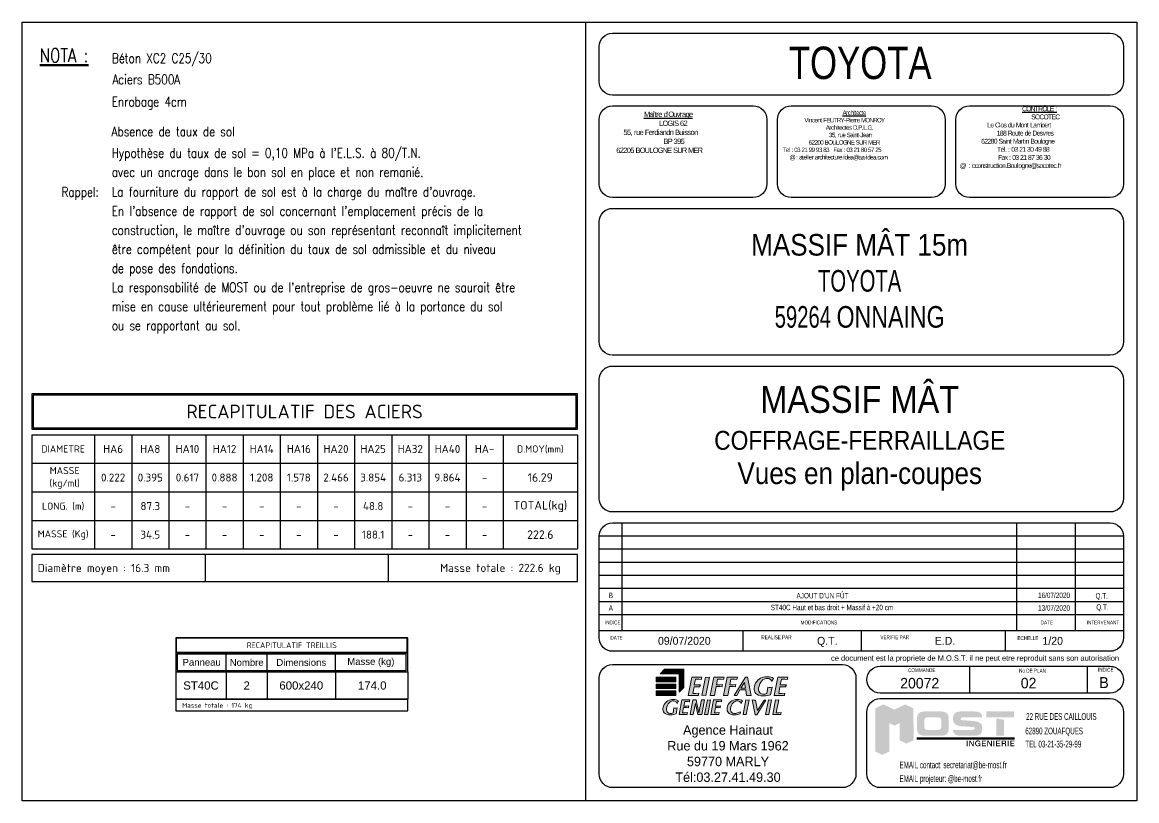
# Model space of a CAD drawing. Header units: millimetres. Extents: x 249 to 3991, y 227 to 1772.
# Drawn here: x 1540 to 2357, y 1201 to 1772 of the extents above; entities that cross this region are included whole.
import ezdxf
from ezdxf.enums import TextEntityAlignment as Align

# ---------------------------------------------------------------- set-up
doc = ezdxf.new("R2010")
doc.units = ezdxf.units.MM
doc.linetypes.add('CONTINU', pattern=[0])
doc.layers.get('Defpoints').update_dxf_attribs({"color": 252})
for name, color, linetype in [('Calque 1', 7, 'Continuous'), ('CARTOUCHE_CADRE_FIN', 1, 'CONTINU'), ('CARTOUCHE_CADRE_NORMAL', 7, 'CONTINU'), ('CARTOUCHE_TEXTE_FIN', 1, 'CONTINU'), ('CARTOUCHE_TEXTE_FORT', 3, 'CONTINU'), ('CARTOUCHE_TEXTE_NORMAL', 7, 'CONTINU'), ('PROG-ADFER-NOMENC', 1, 'Continuous')]:
    doc.layers.add(name, color=color, linetype=linetype)
for name, color, linetype, lineweight in [('Cotation', 4, 'Continuous', 20), ('Texte_normal', 7, 'Continuous', 50), ('Texte_titre', 3, 'Continuous', 70), ('Trait_normal', 7, 'Continuous', 50)]:
    doc.layers.add(name, color=color, linetype=linetype, lineweight=lineweight)
doc.styles.add('$$$FER-NOM$$$', font='isocpeur.ttf')
doc.styles.add('$$$FER-TIT$$$', font='isocpeur.ttf')
doc.styles.add('COMPLEX', font='complex')
doc.styles.add('RECAP2', font='isocpeur.ttf')
doc.styles.add('ROMANS', font='romans.shx', dxfattribs={"width": 0.8})
doc.styles.add('Romansred', font='Romans.shx', dxfattribs={"width": 0.85})
doc.styles.add('SIMPLEX', font='simplex.shx', dxfattribs={"oblique": 20})
doc.styles.get("Standard").update_dxf_attribs({"font": 'arial.ttf'})
doc.styles.add('TEXTE', font='bgothl.ttf')

# ---------------------------------------------------------------- blocks, each defined once
blk = doc.blocks.new('A$C50473DD2')
at = {"layer": 'Calque 1', "true_color": 0x878786}
h = blk.add_hatch(color=252, dxfattribs=at)
h.dxf.hatch_style = 2
h.paths.add_polyline_path([(4.87, -0.95), (4.39, -0.72), (3.04, -1.35), (1.71, -0.72), (1.22, -0.95), (0.69, -1.2), (3.05, -2.31), (5.4, -1.2)])
at = {"layer": 'Calque 1', "true_color": 0x5a5c5e}
h = blk.add_hatch(color=251, dxfattribs=at)
h.dxf.hatch_style = 2
h.paths.add_polyline_path([(1.55, -2.62), (3.05, -3.32), (3.05, -2.31), (0.69, -1.2), (0.69, -6.53), (1.55, -6.94)])
h = blk.add_hatch(color=251, dxfattribs=at)
h.dxf.hatch_style = 2
h.paths.add_polyline_path([(4.54, -2.62), (3.05, -3.32), (3.05, -2.31), (5.4, -1.2), (5.41, -5.14), (4.54, -5.54)])
at = {"layer": 'Calque 1', "true_color": 0xc6c6c5}
h = blk.add_hatch(color=9, dxfattribs=at)
h.dxf.hatch_style = 2
h.paths.add_polyline_path([(2.42, -3.02), (1.55, -2.62), (1.55, -6.94), (2.42, -6.54)])
h = blk.add_hatch(color=9, dxfattribs=at)
h.dxf.hatch_style = 2
h.paths.add_polyline_path([(4.54, -2.62), (3.68, -3.02), (3.68, -5.13), (4.54, -5.54), (4.54, -3.63)])
at = {"layer": 'Calque 1', "true_color": 0x878786}
h = blk.add_hatch(color=252, dxfattribs=at)
h.dxf.hatch_style = 2
edge = h.paths.add_edge_path()
edge.add_spline(control_points=[(6.76, -1.59), (6.76, -1.59), (8.82, -1.59), (8.82, -1.59), (9.44, -1.59), (9.75, -1.87), (9.75, -2.42), (9.75, -2.42), (9.75, -3.76), (9.75, -3.76), (9.75, -4.31), (9.44, -4.58), (8.82, -4.58), (8.82, -4.58), (6.76, -4.58), (6.76, -4.58), (6.14, -4.58), (5.83, -4.31), (5.83, -3.76), (5.83, -3.76), (5.83, -2.42), (5.83, -2.42), (5.83, -1.87), (6.14, -1.59), (6.76, -1.59)], knot_values=[0, 0, 0, 0, 1, 1, 1, 2, 2, 2, 3, 3, 3, 4, 4, 4, 5, 5, 5, 6, 6, 6, 7, 7, 7, 8, 8, 8, 8], degree=3, periodic=0)
edge = h.paths.add_edge_path()
edge.add_spline(control_points=[(6.76, -2.62), (6.76, -2.62), (6.76, -3.55), (6.76, -3.55), (6.76, -3.76), (6.9, -3.86), (7.17, -3.86), (7.17, -3.86), (8.41, -3.86), (8.41, -3.86), (8.69, -3.86), (8.82, -3.76), (8.82, -3.55), (8.82, -3.55), (8.82, -2.62), (8.82, -2.62), (8.82, -2.42), (8.69, -2.31), (8.41, -2.31), (8.41, -2.31), (7.17, -2.31), (7.17, -2.31), (6.9, -2.31), (6.76, -2.42), (6.76, -2.62)], knot_values=[0, 0, 0, 0, 1, 1, 1, 2, 2, 2, 3, 3, 3, 4, 4, 4, 5, 5, 5, 6, 6, 6, 7, 7, 7, 8, 8, 8, 8], degree=3, periodic=0)
at = {"layer": 'Calque 1', "true_color": 0x5a5c5e}
h = blk.add_hatch(color=251, dxfattribs=at)
h.dxf.hatch_style = 2
edge = h.paths.add_edge_path()
edge.add_spline(control_points=[(11.19, -1.59), (11.19, -1.59), (12.95, -1.59), (12.95, -1.59), (13.57, -1.59), (13.88, -1.83), (13.88, -2.31), (13.88, -2.31), (11.61, -2.31), (11.61, -2.31), (11.33, -2.31), (11.2, -2.38), (11.2, -2.52), (11.2, -2.52), (11.2, -2.52), (11.2, -2.52), (11.2, -2.62), (11.33, -2.67), (11.61, -2.67), (11.61, -2.67), (12.95, -2.78), (12.95, -2.78), (13.57, -2.85), (13.88, -3.12), (13.88, -3.6), (13.88, -3.6), (13.88, -3.76), (13.88, -3.76), (13.88, -4.31), (13.57, -4.58), (12.95, -4.58), (12.95, -4.58), (11.19, -4.58), (11.19, -4.58), (10.58, -4.58), (10.27, -4.34), (10.27, -3.86), (10.27, -3.86), (12.64, -3.86), (12.64, -3.86), (12.84, -3.86), (12.95, -3.79), (12.95, -3.65), (12.95, -3.55), (12.85, -3.5), (12.64, -3.5), (12.64, -3.5), (11.19, -3.4), (11.19, -3.4), (10.58, -3.33), (10.27, -3.05), (10.27, -2.57), (10.27, -2.57), (10.27, -2.42), (10.27, -2.42), (10.27, -1.87), (10.58, -1.59), (11.19, -1.59)], knot_values=[0, 0, 0, 0, 1, 1, 1, 2, 2, 2, 3, 3, 3, 4, 4, 4, 5, 5, 5, 6, 6, 6, 7, 7, 7, 8, 8, 8, 9, 9, 9, 10, 10, 10, 11, 11, 11, 12, 12, 12, 13, 13, 13, 14, 14, 14, 15, 15, 15, 16, 16, 16, 17, 17, 17, 18, 18, 18, 19, 19, 19, 19], degree=3, periodic=0)
at = {"layer": 'Calque 1', "true_color": 0x878786}
h = blk.add_hatch(color=252, dxfattribs=at)
h.dxf.hatch_style = 2
h.paths.add_polyline_path([(14.39, -1.59), (17.79, -1.59), (17.79, -2.31), (14.39, -2.31)])
h.paths.add_polyline_path([(15.63, -2.42), (16.56, -2.62), (16.56, -4.58), (15.63, -4.58)])
at = {"layer": 'Calque 1', "true_color": 0x5a5c5e}
h = blk.add_hatch(color=251, dxfattribs=at)
h.dxf.hatch_style = 2
h.paths.add_polyline_path([(11.95, -5.17), (12.07, -5.17), (12.07, -5.87), (11.95, -5.87)])
at = {"layer": 'Calque 1', "true_color": 0x878786}
h = blk.add_hatch(color=252, dxfattribs=at)
h.dxf.hatch_style = 2
h.paths.add_polyline_path([(12.27, -5.17), (12.4, -5.17), (12.72, -5.69), (12.72, -5.69), (12.72, -5.17), (12.84, -5.17), (12.84, -5.87), (12.71, -5.87), (12.39, -5.36), (12.38, -5.36), (12.38, -5.87), (12.27, -5.87)])
h = blk.add_hatch(color=252, dxfattribs=at)
h.dxf.hatch_style = 2
edge = h.paths.add_edge_path()
edge.add_spline(control_points=[(13.65, -5.87), (13.65, -5.87), (13.57, -5.87), (13.57, -5.87), (13.57, -5.87), (13.55, -5.79), (13.55, -5.79), (13.52, -5.83), (13.48, -5.85), (13.45, -5.87), (13.42, -5.88), (13.38, -5.89), (13.34, -5.89), (13.28, -5.89), (13.24, -5.88), (13.2, -5.86), (13.15, -5.84), (13.12, -5.82), (13.09, -5.78), (13.06, -5.75), (13.04, -5.71), (13.02, -5.66), (13.01, -5.62), (13, -5.57), (13, -5.52), (13, -5.47), (13.01, -5.42), (13.02, -5.38), (13.04, -5.33), (13.06, -5.3), (13.09, -5.26), (13.12, -5.23), (13.15, -5.2), (13.2, -5.18), (13.24, -5.16), (13.28, -5.15), (13.34, -5.15), (13.38, -5.15), (13.41, -5.16), (13.45, -5.17), (13.48, -5.18), (13.51, -5.19), (13.54, -5.21), (13.57, -5.23), (13.59, -5.26), (13.61, -5.29), (13.62, -5.32), (13.63, -5.35), (13.64, -5.39), (13.64, -5.39), (13.52, -5.39), (13.52, -5.39), (13.52, -5.37), (13.51, -5.35), (13.5, -5.33), (13.49, -5.31), (13.47, -5.3), (13.46, -5.29), (13.44, -5.28), (13.42, -5.27), (13.4, -5.26), (13.38, -5.26), (13.36, -5.25), (13.34, -5.25), (13.3, -5.25), (13.27, -5.26), (13.24, -5.28), (13.21, -5.29), (13.19, -5.31), (13.17, -5.34), (13.16, -5.36), (13.14, -5.39), (13.14, -5.42), (13.13, -5.45), (13.12, -5.49), (13.12, -5.52), (13.12, -5.55), (13.13, -5.59), (13.14, -5.62), (13.14, -5.65), (13.16, -5.68), (13.17, -5.71), (13.19, -5.73), (13.21, -5.75), (13.24, -5.77), (13.27, -5.78), (13.3, -5.79), (13.34, -5.79), (13.37, -5.79), (13.4, -5.79), (13.42, -5.78), (13.45, -5.77), (13.47, -5.76), (13.48, -5.74), (13.5, -5.72), (13.51, -5.7), (13.52, -5.68), (13.53, -5.65), (13.53, -5.63), (13.53, -5.6), (13.53, -5.6), (13.35, -5.6), (13.35, -5.6), (13.35, -5.6), (13.35, -5.5), (13.35, -5.5), (13.35, -5.5), (13.65, -5.5), (13.65, -5.5), (13.65, -5.5), (13.65, -5.87), (13.65, -5.87)], knot_values=[0, 0, 0, 0, 1, 1, 1, 2, 2, 2, 3, 3, 3, 4, 4, 4, 5, 5, 5, 6, 6, 6, 7, 7, 7, 8, 8, 8, 9, 9, 9, 10, 10, 10, 11, 11, 11, 12, 12, 12, 13, 13, 13, 14, 14, 14, 15, 15, 15, 16, 16, 16, 17, 17, 17, 18, 18, 18, 19, 19, 19, 20, 20, 20, 21, 21, 21, 22, 22, 22, 23, 23, 23, 24, 24, 24, 25, 25, 25, 26, 26, 26, 27, 27, 27, 28, 28, 28, 29, 29, 29, 30, 30, 30, 31, 31, 31, 32, 32, 32, 33, 33, 33, 34, 34, 34, 35, 35, 35, 36, 36, 36, 37, 37, 37, 37], degree=3, periodic=0)
h = blk.add_hatch(color=252, dxfattribs=at)
h.dxf.hatch_style = 2
h.paths.add_polyline_path([(13.83, -5.17), (14.34, -5.17), (14.34, -5.28), (13.95, -5.28), (13.95, -5.46), (14.31, -5.46), (14.31, -5.56), (13.95, -5.56), (13.95, -5.77), (14.34, -5.77), (14.34, -5.87), (13.83, -5.87)])
h = blk.add_hatch(color=252, dxfattribs=at)
h.dxf.hatch_style = 2
h.paths.add_polyline_path([(14.5, -5.17), (14.63, -5.17), (14.95, -5.69), (14.95, -5.69), (14.95, -5.17), (15.07, -5.17), (15.07, -5.87), (14.94, -5.87), (14.62, -5.36), (14.61, -5.36), (14.61, -5.87), (14.5, -5.87)])
at = {"layer": 'Calque 1', "true_color": 0x5a5c5e}
h = blk.add_hatch(color=251, dxfattribs=at)
h.dxf.hatch_style = 2
h.paths.add_polyline_path([(15.26, -5.17), (15.39, -5.17), (15.39, -5.87), (15.26, -5.87)])
at = {"layer": 'Calque 1', "true_color": 0x878786}
h = blk.add_hatch(color=252, dxfattribs=at)
h.dxf.hatch_style = 2
h.paths.add_polyline_path([(15.59, -5.17), (16.09, -5.17), (16.09, -5.28), (15.71, -5.28), (15.71, -5.46), (16.07, -5.46), (16.07, -5.56), (15.71, -5.56), (15.71, -5.77), (16.1, -5.77), (16.1, -5.87), (15.59, -5.87)])
h = blk.add_hatch(color=252, dxfattribs=at)
h.dxf.hatch_style = 2
edge = h.paths.add_edge_path()
edge.add_spline(control_points=[(16.26, -5.17), (16.26, -5.17), (16.59, -5.17), (16.59, -5.17), (16.67, -5.17), (16.73, -5.19), (16.77, -5.22), (16.81, -5.25), (16.83, -5.3), (16.83, -5.36), (16.83, -5.39), (16.82, -5.42), (16.81, -5.44), (16.8, -5.46), (16.79, -5.48), (16.78, -5.5), (16.77, -5.51), (16.75, -5.52), (16.74, -5.53), (16.73, -5.53), (16.72, -5.54), (16.71, -5.54), (16.71, -5.54), (16.71, -5.54), (16.71, -5.54), (16.72, -5.54), (16.73, -5.54), (16.75, -5.55), (16.76, -5.55), (16.77, -5.56), (16.78, -5.57), (16.79, -5.59), (16.8, -5.6), (16.81, -5.62), (16.81, -5.64), (16.82, -5.66), (16.82, -5.69), (16.82, -5.73), (16.82, -5.77), (16.83, -5.8), (16.83, -5.83), (16.84, -5.86), (16.85, -5.87), (16.85, -5.87), (16.72, -5.87), (16.72, -5.87), (16.71, -5.86), (16.71, -5.84), (16.71, -5.82), (16.7, -5.8), (16.7, -5.79), (16.7, -5.77), (16.7, -5.74), (16.7, -5.71), (16.7, -5.69), (16.69, -5.66), (16.69, -5.64), (16.68, -5.63), (16.67, -5.61), (16.65, -5.6), (16.63, -5.59), (16.61, -5.59), (16.59, -5.58), (16.56, -5.58), (16.56, -5.58), (16.38, -5.58), (16.38, -5.58), (16.38, -5.58), (16.38, -5.87), (16.38, -5.87), (16.38, -5.87), (16.26, -5.87), (16.26, -5.87), (16.26, -5.87), (16.26, -5.17), (16.26, -5.17)], knot_values=[0, 0, 0, 0, 1, 1, 1, 2, 2, 2, 3, 3, 3, 4, 4, 4, 5, 5, 5, 6, 6, 6, 7, 7, 7, 8, 8, 8, 9, 9, 9, 10, 10, 10, 11, 11, 11, 12, 12, 12, 13, 13, 13, 14, 14, 14, 15, 15, 15, 16, 16, 16, 17, 17, 17, 18, 18, 18, 19, 19, 19, 20, 20, 20, 21, 21, 21, 22, 22, 22, 23, 23, 23, 24, 24, 24, 25, 25, 25, 25], degree=3, periodic=0)
edge = h.paths.add_edge_path()
edge.add_spline(control_points=[(16.38, -5.49), (16.38, -5.49), (16.58, -5.49), (16.58, -5.49), (16.62, -5.49), (16.65, -5.48), (16.67, -5.46), (16.69, -5.44), (16.7, -5.41), (16.7, -5.38), (16.7, -5.35), (16.7, -5.34), (16.69, -5.32), (16.69, -5.31), (16.68, -5.3), (16.67, -5.29), (16.66, -5.28), (16.64, -5.28), (16.63, -5.27), (16.61, -5.27), (16.6, -5.27), (16.58, -5.27), (16.58, -5.27), (16.38, -5.27), (16.38, -5.27), (16.38, -5.27), (16.38, -5.49), (16.38, -5.49)], knot_values=[0, 0, 0, 0, 1, 1, 1, 2, 2, 2, 3, 3, 3, 4, 4, 4, 5, 5, 5, 6, 6, 6, 7, 7, 7, 8, 8, 8, 9, 9, 9, 9], degree=3, periodic=0)
at = {"layer": 'Calque 1', "true_color": 0x5a5c5e}
h = blk.add_hatch(color=251, dxfattribs=at)
h.dxf.hatch_style = 2
h.paths.add_polyline_path([(17, -5.17), (17.13, -5.17), (17.13, -5.87), (17, -5.87)])
at = {"layer": 'Calque 1', "true_color": 0x878786}
h = blk.add_hatch(color=252, dxfattribs=at)
h.dxf.hatch_style = 2
h.paths.add_polyline_path([(17.33, -5.17), (17.83, -5.17), (17.83, -5.28), (17.45, -5.28), (17.45, -5.46), (17.8, -5.46), (17.8, -5.56), (17.45, -5.56), (17.45, -5.77), (17.84, -5.77), (17.84, -5.87), (17.33, -5.87)])
at = {"layer": 'Calque 1', "color": 252, "lineweight": 70, "true_color": 0x878786}
blk.add_lwpolyline([(5.83, -4.94), (17.85, -4.94)], dxfattribs=at)
blk = doc.blocks.new('CARTOUCHE EIFFAGE GC MARLY')
at = {"layer": 'Cotation'}
h = blk.add_hatch(dxfattribs=at)
h.set_pattern_fill('ANSI31', color=10, scale=0.04992, style=0)
h.set_pattern_definition([(45, (-202.29392, 34.02975), (-0.1120736, 0.1120736), [])])
h.paths.add_polyline_path([(-176.31, 46.93), (-174.61, 48.63), (-167.54, 48.63), (-167.54, 41.88), (-169.2, 40.22), (-169.2, 46.93)])
h.paths.add_polyline_path([(-177.73, 44.01), (-177.73, 45.69), (-170.46, 45.69), (-170.46, 44.01)])
h.paths.add_polyline_path([(-177.73, 41.49), (-177.73, 43.17), (-170.46, 43.17), (-170.46, 41.49)])
h.paths.add_polyline_path([(-177.73, 38.97), (-177.73, 40.65), (-170.46, 40.65), (-170.46, 38.97)])
at = {"layer": 'Texte_normal'}
for points in [[(-163.74, 42.19), (-162.38, 42.19), (-161.53, 42.1), (-161.53, 42.53), (-161.37, 42.94), (-162.35, 42.86), (-163.63, 42.86), (-163.19, 44.98), (-161.98, 44.98), (-160.95, 44.83), (-160.95, 45.27), (-160.8, 45.7), (-164.54, 45.7), (-165.85, 38.96), (-162.09, 38.96), (-162.09, 39.33), (-161.93, 39.85), (-163.03, 39.73), (-164.22, 39.69)], [(-158.01, 45.69), (-158.77, 45.62), (-159.5, 45.7), (-160.81, 38.93), (-160.09, 39.01), (-159.34, 38.94)], [(-155.56, 42.21), (-154.15, 42.21), (-153.34, 42.12), (-153.34, 42.54), (-153.2, 42.95), (-154.16, 42.85), (-155.45, 42.85), (-155.03, 44.98), (-154.34, 44.98), (-153.71, 44.95), (-152.8, 44.84), (-152.75, 45.29), (-152.61, 45.71), (-156.35, 45.71), (-157.71, 38.92), (-157.26, 38.99), (-156.9, 38.99), (-156.61, 38.96), (-156.19, 38.92)], [(-152.78, 38.92), (-152.32, 38.99), (-151.97, 38.99), (-151.68, 38.96), (-151.26, 38.92), (-150.63, 42.21), (-149.22, 42.21), (-148.4, 42.12), (-148.4, 42.54), (-148.27, 42.95), (-149.23, 42.85), (-150.51, 42.85), (-150.1, 44.98), (-149.4, 44.98), (-148.78, 44.95), (-147.86, 44.84), (-147.82, 45.29), (-147.68, 45.71), (-151.42, 45.71)], [(-135.49, 44.88), (-135.2, 44.6), (-134.99, 44.28), (-134.87, 44.24), (-134.8, 44.27), (-134.56, 44.83), (-134.34, 45.24), (-134.85, 45.57), (-135.31, 45.75), (-136, 45.86), (-136.67, 45.89), (-137.58, 45.82), (-138.49, 45.61), (-139.2, 45.31), (-139.67, 45.02), (-140.17, 44.59), (-140.54, 44.16), (-140.95, 43.54), (-141.24, 42.88), (-141.41, 42.28), (-141.47, 41.77), (-141.47, 41.1), (-141.38, 40.64), (-141.19, 40.13), (-140.87, 39.71), (-140.47, 39.38), (-139.84, 39.06), (-138.98, 38.86), (-138.2, 38.81), (-137.24, 38.84), (-136.47, 38.96), (-135.4, 39.23), (-134.86, 42.01), (-135.39, 41.96), (-135.92, 41.96), (-136.4, 42.02), (-136.82, 39.69), (-137.55, 39.45), (-137.91, 39.41), (-138.32, 39.41), (-138.76, 39.54), (-139.23, 39.81), (-139.57, 40.21), (-139.73, 40.57), (-139.83, 41.1), (-139.83, 41.75), (-139.68, 42.45), (-139.39, 43.22), (-139.07, 43.85), (-138.68, 44.37), (-138.37, 44.68), (-137.77, 45.03), (-137.19, 45.21), (-136.63, 45.26), (-136.09, 45.17)], [(-131.39, 44.98), (-130.18, 44.98), (-129.15, 44.83), (-129.15, 45.27), (-129, 45.7), (-132.74, 45.7), (-134.05, 38.96), (-130.29, 38.96), (-130.29, 39.33), (-130.13, 39.85), (-131.23, 39.73), (-132.41, 39.69), (-131.94, 42.19), (-130.58, 42.19), (-129.73, 42.1), (-129.73, 42.53), (-129.57, 42.94), (-130.55, 42.86), (-131.83, 42.86)], [(-170.42, 36.65), (-170.2, 36.42), (-170.03, 36.16), (-169.93, 36.14), (-169.88, 36.16), (-169.68, 36.61), (-169.51, 36.94), (-169.91, 37.2), (-170.28, 37.35), (-170.84, 37.43), (-171.37, 37.46), (-172.1, 37.4), (-172.83, 37.23), (-173.39, 36.99), (-173.77, 36.76), (-174.17, 36.41), (-174.46, 36.07), (-174.79, 35.57), (-175.03, 35.05), (-175.16, 34.56), (-175.21, 34.16), (-175.21, 33.63), (-175.14, 33.26), (-174.98, 32.85), (-174.73, 32.51), (-174.41, 32.25), (-173.91, 32), (-173.22, 31.83), (-172.6, 31.79), (-171.83, 31.82), (-171.21, 31.91), (-170.35, 32.13), (-169.92, 34.35), (-170.35, 34.31), (-170.77, 34.31), (-171.15, 34.36), (-171.49, 32.5), (-172.07, 32.3), (-172.36, 32.27), (-172.69, 32.27), (-173.05, 32.38), (-173.42, 32.59), (-173.69, 32.91), (-173.82, 33.2), (-173.9, 33.63), (-173.9, 34.15), (-173.78, 34.7), (-173.55, 35.32), (-173.29, 35.82), (-172.98, 36.24), (-172.73, 36.49), (-172.25, 36.77), (-171.79, 36.91), (-171.34, 36.96), (-170.91, 36.88)], [(-167.15, 36.73), (-166.18, 36.73), (-165.36, 36.61), (-165.36, 36.96), (-165.23, 37.3), (-168.23, 37.3), (-169.27, 31.91), (-166.26, 31.91), (-166.26, 32.21), (-166.13, 32.62), (-167.02, 32.52), (-167.97, 32.5), (-167.59, 34.49), (-166.5, 34.49), (-165.81, 34.42), (-165.81, 34.77), (-165.69, 35.09), (-166.48, 35.03), (-167.49, 35.03)], [(-163.22, 35.96), (-162.35, 31.91), (-160.85, 31.91), (-159.81, 37.3), (-160.99, 37.3), (-161.92, 32.5), (-162.94, 37.3), (-164.14, 37.3), (-165.18, 31.91), (-164, 31.91)], [(-157.59, 37.3), (-158.19, 37.24), (-158.77, 37.31), (-159.83, 31.89), (-159.25, 31.95), (-158.65, 31.9)], [(-155.4, 36.71), (-154.43, 36.71), (-153.61, 36.59), (-153.61, 36.95), (-153.48, 37.29), (-156.48, 37.29), (-157.52, 31.9), (-154.52, 31.9), (-154.52, 32.19), (-154.38, 32.61), (-155.27, 32.51), (-156.22, 32.48), (-155.84, 34.48), (-154.75, 34.48), (-154.06, 34.41), (-154.06, 34.75), (-153.94, 35.08), (-154.73, 35.02), (-155.74, 35.02)], [(-148.56, 36.77), (-148.1, 36.91), (-147.65, 36.96), (-147.21, 36.88), (-146.73, 36.65), (-146.51, 36.42), (-146.34, 36.16), (-146.24, 36.14), (-146.18, 36.16), (-145.99, 36.61), (-145.81, 36.94), (-146.22, 37.2), (-146.59, 37.35), (-147.15, 37.43), (-147.68, 37.46), (-148.41, 37.4), (-149.14, 37.23), (-149.7, 36.99), (-150.08, 36.76), (-150.48, 36.41), (-150.77, 36.07), (-151.1, 35.57), (-151.34, 35.05), (-151.47, 34.56), (-151.52, 34.16), (-151.52, 33.63), (-151.45, 33.26), (-151.29, 32.85), (-151.04, 32.51), (-150.72, 32.25), (-150.22, 32), (-149.53, 31.83), (-148.91, 31.79), (-148.13, 31.82), (-147.52, 31.91), (-146.66, 32.13), (-146.51, 32.93), (-148.38, 32.3), (-148.67, 32.27), (-149, 32.27), (-149.36, 32.38), (-149.73, 32.59), (-150, 32.91), (-150.13, 33.2), (-150.21, 33.63), (-150.21, 34.15), (-150.09, 34.7), (-149.86, 35.32), (-149.6, 35.82), (-149.29, 36.24), (-149.04, 36.49)], [(-143.35, 37.3), (-143.95, 37.24), (-144.53, 37.31), (-145.59, 31.89), (-145, 31.95), (-144.4, 31.9)], [(-140.94, 37.26), (-141.59, 37.22), (-142.23, 37.29), (-141.12, 31.79), (-140.81, 31.84), (-140.48, 31.79), (-137.16, 37.26), (-137.58, 37.22), (-137.84, 37.24), (-140.2, 33.37)], [(-135.04, 37.3), (-135.64, 37.24), (-136.22, 37.31), (-137.28, 31.89), (-136.69, 31.95), (-136.09, 31.9)], [(-132.4, 37.3), (-133.01, 37.24), (-133.58, 37.31), (-134.64, 31.89), (-131.63, 31.89), (-131.63, 32.19), (-131.5, 32.6), (-132.39, 32.5), (-133.34, 32.48)]]:
    blk.add_hatch(color=256, dxfattribs=at).paths.add_polyline_path(points)
h = blk.add_hatch(color=256, dxfattribs=at)
h.paths.add_polyline_path([(-143.93, 45.78), (-144.33, 45.73), (-144.73, 45.78), (-148.89, 38.95), (-148.36, 39), (-147.91, 38.96), (-146.82, 40.99), (-144.54, 40.99), (-144.28, 38.94), (-143.35, 39), (-142.54, 38.92)])
h.paths.add_polyline_path([(-144.67, 41.62), (-146.42, 41.63), (-145.09, 43.81)], flags=16)
at = {"layer": 'CARTOUCHE_CADRE_FIN'}
for p, q in [((-190.29, 63.05), (-190.29, 102.86)), ((-44.34, 63.05), (-44.34, 102.86)), ((-22.66, 63.05), (-22.66, 102.86)), ((-198.85, 63.05), (-4.85, 63.05)), ((-145.5, 55.29), (-145.5, 63.05)), ((-101.85, 55.29), (-101.85, 63.05)), ((-48.5, 55.29), (-48.5, 63.05)), ((-61.75, 39.79), (-61.75, 49.79)), ((-18.2, 39.79), (-18.2, 49.79))]:
    blk.add_line(p, q, dxfattribs=at)
at = {"layer": 'CARTOUCHE_CADRE_FIN', "color": 6}
for p, q in [((-198.85, 98.01), (-4.85, 98.01)), ((-198.85, 93.16), (-4.85, 93.16)), ((-198.85, 88.31), (-4.85, 88.31)), ((-198.85, 83.46), (-4.85, 83.46)), ((-198.85, 78.61), (-4.85, 78.61)), ((-198.85, 73.76), (-4.85, 73.76)), ((-198.85, 68.91), (-4.85, 68.91))]:
    blk.add_line(p, q, dxfattribs=at)
at = {"layer": 'CARTOUCHE_CADRE_NORMAL'}
for p, q in [((-203.7, 288.09), (0, 288.09)), ((-203.7, 0), (-203.7, 288.09)), ((0, 288.09), (0, 0)), ((0, 0), (-203.7, 0))]:
    blk.add_line(p, q, dxfattribs=at)
at = {"layer": 'CARTOUCHE_TEXTE_FIN'}
for points in [[(-193.85, 284.09), (-9.85, 284.09, -0.414214), (-4.85, 279.09), (-4.85, 266.14, -0.414214), (-9.85, 261.14), (-193.85, 261.14, -0.414214), (-198.85, 266.14), (-198.85, 279.09, -0.414214)], [(-193.85, 257.14), (-141.85, 257.14, -0.414214), (-136.85, 252.14), (-136.85, 228.22, -0.414214), (-141.85, 223.22), (-193.85, 223.22, -0.414214), (-198.85, 228.22), (-198.85, 252.14, -0.414214)], [(-127.85, 257.14), (-75.85, 257.14, -0.414214), (-70.85, 252.14), (-70.85, 228.22, -0.414214), (-75.85, 223.22), (-127.85, 223.22, -0.414214), (-132.85, 228.22), (-132.85, 252.14, -0.414214)], [(-61.85, 257.14), (-9.85, 257.14, -0.414214), (-4.85, 252.14), (-4.85, 228.22, -0.414214), (-9.85, 223.22), (-61.85, 223.22, -0.414214), (-66.85, 228.22), (-66.85, 252.14, -0.414214)], [(-193.85, 219.22), (-9.85, 219.22, -0.414214), (-4.85, 214.22), (-4.85, 169.86, -0.414214), (-9.85, 164.86), (-193.85, 164.86, -0.414214), (-198.85, 169.86), (-198.85, 214.22, -0.414214)], [(-193.85, 160.86), (-9.85, 160.86, -0.414214), (-4.85, 155.86), (-4.85, 111.86, -0.414214), (-9.85, 106.86), (-193.85, 106.86, -0.414214), (-198.85, 111.86), (-198.85, 155.86, -0.414214)], [(-193.85, 102.86), (-9.85, 102.86, -0.414214), (-4.85, 97.86), (-4.85, 60.29, -0.414214), (-9.85, 55.29), (-193.85, 55.29, -0.414214), (-198.85, 60.29), (-198.85, 97.86, -0.414214)], [(-193.85, 50.44), (-108.85, 50.44, -0.414214), (-103.85, 45.44), (-103.85, 9.85, -0.414214), (-108.85, 4.85), (-193.85, 4.85, -0.414214), (-198.85, 9.85), (-198.85, 45.44, -0.414214)], [(-94.85, 49.79), (-9.85, 49.79, -0.414214), (-4.85, 44.79), (-4.85, 44.79, -0.414214), (-9.85, 39.79), (-94.85, 39.79, -0.414214), (-99.85, 44.79), (-99.85, 44.79, -0.414214)], [(-94.85, 37.79), (-9.85, 37.79, -0.414214), (-4.85, 32.79), (-4.85, 9.85, -0.414214), (-9.85, 4.85), (-94.85, 4.85, -0.414214), (-99.85, 9.85), (-99.85, 32.79, -0.414214)]]:
    blk.add_lwpolyline(points, format="xyb", close=True, dxfattribs=at)
at = {"layer": 'Cotation'}
for p, q in [((-165.18, 31.91), (-164.14, 37.3)), ((-164.14, 37.3), (-162.94, 37.3)), ((-162.94, 37.3), (-161.92, 32.5)), ((-161.92, 32.5), (-160.99, 37.3)), ((-160.99, 37.3), (-159.81, 37.3)), ((-160.85, 31.91), (-159.81, 37.3)), ((-164, 31.91), (-163.22, 35.96)), ((-163.22, 35.96), (-162.35, 31.91)), ((-165.18, 31.91), (-164, 31.91)), ((-162.35, 31.91), (-160.85, 31.91))]:
    blk.add_line(p, q, dxfattribs=at)
at = {"layer": 'Cotation', "color": 10}
for points in [[(-177.73, 44.01), (-177.73, 45.69), (-170.46, 45.69), (-170.46, 44.01), (-177.73, 44.01)], [(-176.31, 46.93), (-174.61, 48.63), (-167.54, 48.63), (-167.54, 41.88), (-169.2, 40.22), (-169.2, 46.93), (-176.31, 46.93)], [(-177.73, 41.49), (-177.73, 43.17), (-170.46, 43.17), (-170.46, 41.49), (-177.73, 41.49)], [(-177.73, 38.97), (-177.73, 40.65), (-170.46, 40.65), (-170.46, 38.97), (-177.73, 38.97)]]:
    blk.add_lwpolyline(points, dxfattribs=at)
at = {"layer": 'Cotation'}
for points in [[(-160.8, 45.7), (-164.54, 45.7), (-165.85, 38.96), (-162.09, 38.96), (-162.09, 39.33), (-161.93, 39.85), (-163.03, 39.73), (-164.22, 39.69), (-163.74, 42.19), (-162.38, 42.19), (-161.53, 42.1), (-161.53, 42.53), (-161.37, 42.94), (-162.35, 42.86), (-163.63, 42.86), (-163.19, 44.98), (-161.98, 44.98), (-160.95, 44.83), (-160.95, 45.27), (-160.8, 45.7)], [(-158.01, 45.69), (-158.77, 45.62), (-159.5, 45.7), (-160.81, 38.93)], [(-160.81, 38.93), (-160.09, 39.01), (-159.34, 38.94), (-158.01, 45.69)], [(-157.71, 38.92), (-156.35, 45.71), (-152.61, 45.71), (-152.75, 45.29), (-152.8, 44.84), (-153.71, 44.95), (-154.34, 44.98), (-155.03, 44.98), (-155.45, 42.85), (-154.16, 42.85), (-153.2, 42.95), (-153.34, 42.54), (-153.34, 42.12), (-154.15, 42.21), (-155.56, 42.21), (-156.19, 38.92), (-156.61, 38.96), (-156.9, 38.99), (-157.26, 38.99), (-157.71, 38.92)], [(-152.78, 38.92), (-151.42, 45.71), (-147.68, 45.71), (-147.82, 45.29), (-147.86, 44.84), (-148.78, 44.95), (-149.4, 44.98), (-150.1, 44.98), (-150.51, 42.85), (-149.23, 42.85), (-148.27, 42.95), (-148.4, 42.54), (-148.4, 42.12), (-149.22, 42.21), (-150.63, 42.21), (-151.26, 38.92), (-151.68, 38.96), (-151.97, 38.99), (-152.32, 38.99), (-152.78, 38.92)], [(-148.89, 38.95), (-144.73, 45.78), (-144.33, 45.73), (-143.93, 45.78), (-142.54, 38.92), (-143.35, 39), (-144.28, 38.94), (-144.54, 40.99), (-146.82, 40.99), (-147.91, 38.96), (-148.36, 39), (-148.89, 38.95)], [(-134.8, 44.27), (-134.56, 44.83), (-134.34, 45.24), (-134.85, 45.57), (-135.31, 45.75), (-136, 45.86), (-136.67, 45.89), (-137.58, 45.82), (-138.49, 45.61), (-139.2, 45.31), (-139.67, 45.02), (-140.17, 44.59), (-140.54, 44.16), (-140.95, 43.54), (-141.24, 42.88), (-141.41, 42.28), (-141.47, 41.77), (-141.47, 41.1), (-141.38, 40.64), (-141.19, 40.13), (-140.87, 39.71), (-140.47, 39.38), (-139.84, 39.06), (-138.98, 38.86), (-138.2, 38.81), (-137.24, 38.84), (-136.47, 38.96), (-135.4, 39.23), (-134.86, 42.01), (-135.39, 41.96), (-135.92, 41.96), (-136.4, 42.02), (-136.82, 39.69), (-137.55, 39.45), (-137.91, 39.41), (-138.32, 39.41), (-138.76, 39.54), (-139.23, 39.81), (-139.57, 40.21), (-139.73, 40.57), (-139.83, 41.1), (-139.83, 41.75), (-139.68, 42.45), (-139.39, 43.22), (-139.07, 43.85), (-138.68, 44.37), (-138.37, 44.68), (-137.77, 45.03), (-137.19, 45.21), (-136.63, 45.26), (-136.09, 45.17), (-135.49, 44.88), (-135.2, 44.6), (-134.99, 44.28), (-134.87, 44.24), (-134.8, 44.27)], [(-129, 45.7), (-132.74, 45.7), (-134.05, 38.96), (-130.29, 38.96), (-130.29, 39.33), (-130.13, 39.85), (-131.23, 39.73), (-132.41, 39.69), (-131.94, 42.19), (-130.58, 42.19), (-129.73, 42.1), (-129.73, 42.53), (-129.57, 42.94), (-130.55, 42.86), (-131.83, 42.86), (-131.39, 44.98), (-130.18, 44.98), (-129.15, 44.83), (-129.15, 45.27), (-129, 45.7)], [(-146.42, 41.63), (-145.09, 43.81), (-144.67, 41.62), (-146.42, 41.63)], [(-169.88, 36.16), (-169.68, 36.61), (-169.51, 36.94), (-169.91, 37.2), (-170.28, 37.35), (-170.84, 37.43), (-171.37, 37.46), (-172.1, 37.4), (-172.83, 37.23), (-173.39, 36.99), (-173.77, 36.76), (-174.17, 36.41), (-174.46, 36.07), (-174.79, 35.57), (-175.03, 35.05), (-175.16, 34.56), (-175.21, 34.16), (-175.21, 33.63), (-175.14, 33.26), (-174.98, 32.85), (-174.73, 32.51), (-174.41, 32.25), (-173.91, 32), (-173.22, 31.83), (-172.6, 31.79), (-171.83, 31.82), (-171.21, 31.91), (-170.35, 32.13), (-169.92, 34.35), (-170.35, 34.31), (-170.77, 34.31), (-171.15, 34.36), (-171.49, 32.5), (-172.07, 32.3), (-172.36, 32.27), (-172.69, 32.27), (-173.05, 32.38), (-173.42, 32.59), (-173.69, 32.91), (-173.82, 33.2), (-173.9, 33.63), (-173.9, 34.15), (-173.78, 34.7), (-173.55, 35.32), (-173.29, 35.82), (-172.98, 36.24), (-172.73, 36.49), (-172.25, 36.77), (-171.79, 36.91), (-171.34, 36.96), (-170.91, 36.88), (-170.42, 36.65), (-170.2, 36.42), (-170.03, 36.16), (-169.93, 36.14), (-169.88, 36.16)], [(-165.23, 37.3), (-168.23, 37.3), (-169.27, 31.91), (-166.26, 31.91), (-166.26, 32.21), (-166.13, 32.62), (-167.02, 32.52), (-167.97, 32.5), (-167.59, 34.49), (-166.5, 34.49), (-165.81, 34.42), (-165.81, 34.77), (-165.69, 35.09), (-166.48, 35.03), (-167.49, 35.03), (-167.15, 36.73), (-166.18, 36.73), (-165.36, 36.61), (-165.36, 36.96), (-165.23, 37.3)], [(-157.59, 37.3), (-158.19, 37.24), (-158.77, 37.31), (-159.83, 31.89)], [(-159.83, 31.89), (-159.25, 31.95), (-158.65, 31.9), (-157.59, 37.3)], [(-153.48, 37.29), (-156.48, 37.29), (-157.52, 31.9), (-154.52, 31.9), (-154.52, 32.19), (-154.38, 32.61), (-155.27, 32.51), (-156.22, 32.48), (-155.84, 34.48), (-154.75, 34.48), (-154.06, 34.41), (-154.06, 34.75), (-153.94, 35.08), (-154.73, 35.02), (-155.74, 35.02), (-155.4, 36.71), (-154.43, 36.71), (-153.61, 36.59), (-153.61, 36.95), (-153.48, 37.29)], [(-146.51, 32.93), (-148.38, 32.3), (-148.67, 32.27), (-149, 32.27), (-149.36, 32.38), (-149.73, 32.59), (-150, 32.91), (-150.13, 33.2), (-150.21, 33.63), (-150.21, 34.15), (-150.09, 34.7), (-149.86, 35.32), (-149.6, 35.82), (-149.29, 36.24), (-149.04, 36.49), (-148.56, 36.77), (-148.1, 36.91), (-147.65, 36.96), (-147.21, 36.88), (-146.73, 36.65), (-146.51, 36.42), (-146.34, 36.16), (-146.24, 36.14), (-146.18, 36.16), (-145.99, 36.61), (-145.81, 36.94), (-146.22, 37.2), (-146.59, 37.35), (-147.15, 37.43), (-147.68, 37.46), (-148.41, 37.4), (-149.14, 37.23), (-149.7, 36.99), (-150.08, 36.76), (-150.48, 36.41), (-150.77, 36.07), (-151.1, 35.57), (-151.34, 35.05), (-151.47, 34.56), (-151.52, 34.16), (-151.52, 33.63), (-151.45, 33.26), (-151.29, 32.85), (-151.04, 32.51), (-150.72, 32.25), (-150.22, 32), (-149.53, 31.83), (-148.91, 31.79), (-148.13, 31.82), (-147.52, 31.91), (-146.66, 32.13), (-146.51, 32.93)], [(-143.35, 37.3), (-143.95, 37.24), (-144.53, 37.31), (-145.59, 31.89)], [(-145.59, 31.89), (-145, 31.95), (-144.4, 31.9), (-143.35, 37.3)], [(-137.16, 37.26), (-140.48, 31.79), (-140.81, 31.84), (-141.12, 31.79), (-142.23, 37.29), (-141.59, 37.22), (-140.94, 37.26), (-140.2, 33.37), (-137.84, 37.24), (-137.58, 37.22), (-137.16, 37.26)], [(-135.04, 37.3), (-135.64, 37.24), (-136.22, 37.31), (-137.28, 31.89)], [(-137.28, 31.89), (-136.69, 31.95), (-136.09, 31.9), (-135.04, 37.3)], [(-132.4, 37.3), (-133.01, 37.24), (-133.58, 37.31), (-134.64, 31.89)], [(-133.34, 32.48), (-132.4, 37.3)], [(-134.64, 31.89), (-131.63, 31.89), (-131.63, 32.19), (-131.5, 32.6), (-132.39, 32.5), (-133.34, 32.48)]]:
    blk.add_lwpolyline(points, dxfattribs=at)
at = {"xscale": 3, "yscale": 3}
blk.add_blockref('A$C50473DD2', (-98.77, 37.79), dxfattribs=at)
at = {"layer": 'CARTOUCHE_TEXTE_FIN', "style": 'TEXTE', "width": 0.7}
for s, p in [('INDICE', (-190.91, 65.23)), ('MODIFICATIONS', (-110.75, 65.23)), ('DATE', (-30.98, 65.23)), ('INTERVENANT', (-6.48, 65.23)), ('DATE', (-190.12, 59.56)), ('REALISE PAR', (-127.65, 59.75)), ('VERIFIE PAR', (-84.2, 59.75)), ('ECHELLE', (-36.38, 59.46)), ('COMMANDE', (-74.44, 47.59)), ('No DE PLAN', (-33.56, 47.39)), ('INDICE', (-8.55, 47.74))]:
    blk.add_text(s, height=1.455, dxfattribs=at).set_placement(p, align=Align.RIGHT)
at = {"layer": 'CARTOUCHE_TEXTE_FIN', "ltscale": 0.8, "style": 'TEXTE'}
blk.add_text('ce document est la propriete de M.O.S.T. il ne peut etre reproduit sans son autorisation', height=2, dxfattribs=at).set_placement((-6.52, 51.78), align=Align.RIGHT)
at = {"layer": 'CARTOUCHE_TEXTE_FIN', "style": 'TEXTE'}
for tag, p in [('DATE', (-167.32, 59.17)), ('DESSIN', (-114.46, 59.17)), ('VERIF', (-70.91, 59.17))]:
    blk.add_attdef(tag, text='', height=2.91, dxfattribs=at).set_placement(p, align=Align.MIDDLE_CENTER)
blk.add_attdef('ECHELLE', text='', height=2.91, dxfattribs=at).set_placement((-34.85, 59.17), align=Align.MIDDLE_LEFT)
at = {"layer": 'CARTOUCHE_TEXTE_FORT', "attachment_point": 5}
for s, insert, char_height, width, style in [('{\\fBankGothic Lt BT|b0|i0|c0|p34;\\W0.8;TOYOTA}', (-102.27, 272.99), 12, 273.6, 'COMPLEX'), ('{\\fBankGothic Lt BT|b0|i0|c0|p34;\\Q0;\\W0.9;MASSIF MÂT 15m \\W0.7;\\PTOYOTA\\P59264 \\W0.8;ONNAING}', (-102.48, 192.34), 8, 184.15, 'SIMPLEX'), ('{\\fBankGothic Lt BT|b0|i0|c0|p34;\\Q0;\\W0.9;MASSIF MÂT \\P\\H0.7x;COFFRAGE-FERRAILLAGE\\H1.42857x;\\P\\H0.8x;Vues en plan-coupes}', (-102.44, 134.16), 10, 184.15, 'SIMPLEX')]:
    blk.add_mtext(s, dxfattribs=dict(at, insert=insert, char_height=char_height, width=width, style=style))
at = {"layer": 'CARTOUCHE_TEXTE_NORMAL', "color": 1, "style": 'TEXTE', "width": 0.55}
for s, p in [('22 RUE DES CAILLOUIS', (-40.9, 29.92)), ('62890 ZOUAFQUES', (-41.21, 24.56)), ('TEL 03-21-35-29-99', (-41.21, 19.7)), ('EMAIL contact: secretariat@be-most.fr', (-87.72, 11.99)), ('EMAIL projeteur: @be-most.fr', (-87.72, 6.93))]:
    blk.add_text(s, height=2.5, dxfattribs=at).set_placement(p)
at = {"layer": 'CARTOUCHE_TEXTE_NORMAL', "insert": (-151.17, 17.41), "char_height": 3.492, "width": 108.627, "attachment_point": 5, "style": 'TEXTE'}
blk.add_mtext('Agence Hainaut\\PRue du 19 Mars 1962\\P59770 MARLY\\PTél:03.27.41.49.30  ', dxfattribs=at)
at = {"layer": 'CARTOUCHE_TEXTE_NORMAL', "style": 'TEXTE'}
for tag, p in [('AFF', (-80.26, 43.5)), ('PLAN', (-39.99, 43.54))]:
    blk.add_attdef(tag, text='', height=3.88, dxfattribs=at).set_placement(p, align=Align.MIDDLE_CENTER)
at = {"layer": 'Defpoints', "attachment_point": 1, "style": 'Romansred'}
for s, insert, char_height, width in [('\\pi75.638;{\\fBankGothic Lt BT|b0|i0|c0|p34;\\W0.9;\\T0.8;\\LCONTRÔLE :\\l\\P\\pi79.016;SOCOTEC \\P\\pi62.7;Le Clos du Mont Lambert\\P\\pi66.281;188 Route de Desvres\\P\\pi60.493;62280 Saint Martin Boulogne\\P\\pi66.388;Tél. : 03 21 30 49 88\\P\\pi66.737;Fax : 03 21 87 36 30\\P\\pi52.569;@  : cconstruction.Boulogne@socotec.fr}', (-118.03, 256.97), 1.8, 124.4764), ("\\pi29.13;{\\fBankGothic Lt BT|b0|i0|c0|p34;\\W0.9;\\T0.8;\\LMaître d'Ouvrage\\P\\pi34.667;\\lLOGIS 62\\P\\pi21.539;55, rue Ferdiandn Buisson\\P\\pi36.346;BP 395\\P\\pi18.866;62205 BOULOGNE SUR MER}", (-211.37, 255.04), 2, 83.959), ('\\pi35.44591;{\\fBankGothic Lt BT|b0|i0|c0|p34;\\W0.9;\\T0.8;\\LArchitecte\\l\\P\\pi21.29977;Vincent FEUTRY-Pierre MONROY\\P\\pi29.23335;Architectes D.P.L.G.\\P\\pi30.43737;35, rue Saint-Jean\\P\\pi22.91051;62200 BOULOGNE SUR MER\\P\\pi13.27698;Tel : 03 21 99 93 83   Fax : 03 21 80 57 25\\P\\pi15.80021;@ : atelier.architecture.idea@aa-idea.com}', (-144.22, 255.46), 1.65, 83.959)]:
    blk.add_mtext(s, dxfattribs=dict(at, insert=insert, char_height=char_height, width=width))
blk = doc.blocks.new('nota taux de sol')
at = {"layer": 'Texte_normal', "style": 'ROMANS', "width": 0.8}
for s, p in [("Hypothèse du taux de sol = 0,10 MPa à l'E.L.S. à 80/T.N. ", (-0.4, 1.17)), ('avec un ancrage dans le bon sol en place et non remanié.', (-0.4, -5.83)), ("La fourniture du rapport de sol est à la charge du maître d'ouvrage.", (-0.4, -13.09)), ("En l'absence de rapport de sol concernant l'emplacement précis de la", (-0.4, -20.09)), ("construction, le maître d'ouvrage ou son représentant reconnaît implicitement", (-0.4, -27.09)), ('être compétent pour la définition du taux de sol admissible et du niveau', (-0.4, -34.09)), ('de pose des fondations.', (-0.4, -41.09)), ("La responsabilité de MOST ou de l'entreprise de gros-oeuvre ne saurait être", (-0.4, -48.09)), ('mise en cause ultérieurement pour tout problème lié à la portance du sol', (-0.4, -55.09)), ('ou se rapportant au sol.', (-0.4, -62.09))]:
    blk.add_text(s, height=3.5, dxfattribs=at).set_placement(p)
blk = doc.blocks.new('FER-TITREGEN')
at = {"layer": 'PROG-ADFER-NOMENC'}
for p, q in [((200, 6.5), (0, 6.5)), ((0, 6.5), (0, -6.5)), ((199.5, 6), (0.5, 6)), ((0.5, 6), (0.5, -6)), ((199.5, -6), (199.5, 6)), ((200, -6.5), (200, 6.5)), ((0, -6.5), (200, -6.5)), ((0.5, -6), (199.5, -6))]:
    blk.add_line(p, q, dxfattribs=at)
at = {"layer": 'PROG-ADFER-NOMENC', "style": '$$$FER-TIT$$$'}
blk.add_attdef('TITRE', text='', height=5, dxfattribs=at).set_placement((100, 0), align=Align.MIDDLE)
blk = doc.blocks.new('REC-TIT9')
for p, q in [((0, 0), (0, -40)), ((0, 0), (22, 0)), ((22, 0), (22, -40)), ((0, -10), (22, -10)), ((0, -20), (22, -20)), ((0, -30), (22, -30)), ((0, -40), (22, -40))]:
    blk.add_line(p, q)
at = {"style": '$$$FER-TIT$$$'}
for s, p in [('DIAMETRE', (11, -5)), ('MASSE', (11.52, -12.56)), ('(kg/ml)', (11.52, -17.18)), ('LONG. (m)', (11, -25)), ('MASSE (Kg)', (11, -35))]:
    blk.add_text(s, height=2.5, dxfattribs=at).set_placement(p, align=Align.MIDDLE)
blk = doc.blocks.new('REC-TAB')
for p, q in [((0, 0), (13, 0)), ((0, 0), (0, -40)), ((13, 0), (13, -40)), ((0, -10), (13, -10)), ((0, -20), (13, -20)), ((0, -30), (13, -30)), ((0, -40), (13, -40))]:
    blk.add_line(p, q)
at = {"style": '$$$FER-NOM$$$'}
for tag, p in [('DIAM', (6.5, -5)), ('PML', (6.5, -15)), ('LG', (6.5, -25)), ('POIDS', (6.5, -35))]:
    blk.add_attdef(tag, text='', height=2.8, dxfattribs=at).set_placement(p, align=Align.MIDDLE)
blk = doc.blocks.new('REC-TOT9')
for p, q in [((200, 0), (0, 0)), ((0, 0), (0, -10)), ((200, -10), (200, 0)), ((63.57, 0), (63.57, -10)), ((130.57, 0), (130.57, -10)), ((0, -10), (200, -10))]:
    blk.add_line(p, q)
at = {"style": 'RECAP2'}
blk.add_attdef('FI_MOY', text='', height=3, dxfattribs=at).set_placement((2.21, -5), align=Align.MIDDLE_LEFT)
blk.add_attdef('RATIO', text='', height=3, dxfattribs=at).set_placement((97.07, -5), align=Align.MIDDLE)
blk.add_attdef('TOTAL', text='', height=3, dxfattribs=at).set_placement((193.87, -4.96), align=Align.MIDDLE_RIGHT)
blk = doc.blocks.new('FER-TITCMDTR')
for p, q in [((18.5, -6.5), (18.5, -0.5)), ((33.5, -6.5), (33.5, -0.5)), ((58.5, -6.5), (58.5, -0.5)), ((84.5, -6.5), (84.5, -0.5))]:
    blk.add_line(p, q)
for points in [[(0, -7), (85, -7), (85, 0), (0, 0)], [(0.5, -6.5), (84.5, -6.5), (84.5, -0.5), (0.5, -0.5)]]:
    blk.add_lwpolyline(points, close=True)
for s, p in [('Panneau', (9.5, -3.5)), ('Nombre', (26, -3.5)), ('Dimensions', (46, -3.5)), ('Masse (kg)', (71.5, -3.5))]:
    blk.add_text(s, height=2.5).set_placement(p, align=Align.MIDDLE)
blk = doc.blocks.new('FER-CMDTR')
for p, q in [((0, 10), (0, 0)), ((18.5, 10), (18.5, 0)), ((33.5, 10), (33.5, 0)), ((58.5, 10), (58.5, 0)), ((85, 10), (85, 0)), ((0, 0), (85, 0))]:
    blk.add_line(p, q)
for tag, p in [('PAN', (9.25, 5)), ('NB', (26, 5)), ('DIM', (46, 5)), ('MASSE', (72, 5))]:
    blk.add_attdef(tag, text='', height=3).set_placement(p, align=Align.MIDDLE_CENTER)
blk = doc.blocks.new('FER-FINNOMTR')
blk.add_lwpolyline([(0, -5), (200, -5), (200, 5), (0, 5)], close=True)
at = {"style": '$$$FER-TIT$$$'}
blk.add_attdef('MASSE', text='', height=4, dxfattribs=at).set_placement((5.51, -3.58), align=Align.BOTTOM_LEFT)
blk.add_attdef('MASSEP', text='', height=4, dxfattribs=at).set_placement((100, -4.09), align=Align.BOTTOM_CENTER)
blk.add_attdef('RATIO', text='', height=4, dxfattribs=at).set_placement((196.46, -1.98), align=Align.RIGHT)

msp = doc.modelspace()

# ---------------------------------------------------------------- linework, layer by layer
at = {"layer": 'Defpoints'}
msp.add_lwpolyline([(1540.45, 1772.08), (2357.22, 1772.08), (2357.22, 1201.22), (1540.45, 1201.22)], close=True, dxfattribs=at)

# ---------------------------------------------------------------- block references
at = {"layer": 'PROG-ADFER-NOMENC'}
for name, p, xscale, yscale, zscale, values in [('FER-TITREGEN', (1547.35, 1486.65), 2, 2, 2, {'TITRE': 'RECAPITULATIF DES ACIERS'}), ('REC-TAB', (1593.42, 1469.65), 2.094240837696326, 2.094240837696326, 2.094240837696326, {'DIAM': 'HA6', 'PML': '0.222', 'LG': '-', 'POIDS': '-'}), ('REC-TAB', (1620.64, 1469.65), 2.094240837696326, 2.094240837696326, 2.094240837696326, {'DIAM': 'HA8', 'PML': '0.395', 'LG': '87.3', 'POIDS': '34.5'}), ('REC-TAB', (1647.87, 1469.65), 2.094240837696326, 2.094240837696326, 2.094240837696326, {'DIAM': 'HA10', 'PML': '0.617', 'LG': '-', 'POIDS': '-'}), ('REC-TAB', (1675.09, 1469.65), 2.094240837696326, 2.094240837696326, 2.094240837696326, {'DIAM': 'HA12', 'PML': '0.888', 'LG': '-', 'POIDS': '-'}), ('REC-TAB', (1702.32, 1469.65), 2.094240837696326, 2.094240837696326, 2.094240837696326, {'DIAM': 'HA14', 'PML': '1.208', 'LG': '-', 'POIDS': '-'}), ('REC-TAB', (1729.54, 1469.65), 2.094240837696326, 2.094240837696326, 2.094240837696326, {'DIAM': 'HA16', 'PML': '1.578', 'LG': '-', 'POIDS': '-'}), ('REC-TAB', (1756.77, 1469.65), 2.094240837696326, 2.094240837696326, 2.094240837696326, {'DIAM': 'HA20', 'PML': '2.466', 'LG': '-', 'POIDS': '-'}), ('REC-TAB', (1783.99, 1469.65), 2.094240837696326, 2.094240837696326, 2.094240837696326, {'DIAM': 'HA25', 'PML': '3.854', 'LG': '48.8', 'POIDS': '188.1'}), ('REC-TAB', (1811.22, 1469.65), 2.094240837696326, 2.094240837696326, 2.094240837696326, {'DIAM': 'HA32', 'PML': '6.313', 'LG': '-', 'POIDS': '-'}), ('REC-TAB', (1838.45, 1469.65), 2.094240837696326, 2.094240837696326, 2.094240837696326, {'DIAM': 'HA40', 'PML': '9.864', 'LG': '-', 'POIDS': '-'}), ('REC-TAB', (1865.67, 1469.65), 2.094240837696326, 2.094240837696326, 2.094240837696326, {'DIAM': 'HA-', 'PML': '-', 'LG': '-', 'POIDS': '-'}), ('FER-CMDTR', (1652.92, 1275.72), 2, 2, 2, {'PAN': 'ST40C', 'NB': '2', 'DIM': '600x240', 'MASSE': '174.0'})]:
    msp.add_blockref(name, p, dxfattribs=dict(at, xscale=xscale, yscale=yscale, zscale=zscale)).add_auto_attribs(values)
for name, p, xscale, yscale, zscale in [('REC-TIT9', (1547.35, 1469.65), 2.094240837696326, 2.094240837696326, 2.094240837696326), ('FER-TITCMDTR', (1652.92, 1309.72), 2, 2, 2)]:
    msp.add_blockref(name, p, dxfattribs=dict(at, xscale=xscale, yscale=yscale, zscale=zscale))
ref = msp.add_blockref('REC-TAB', (1892.9, 1469.65), dxfattribs=dict(at, xscale=4.188481675392652, yscale=2.094240837696326))
ref.add_attrib('DIAM', 'D.MOY(mm)', dxfattribs={"layer": '0', "height": 5.236, "style": '$$$FER-NOM$$$'}).set_placement((1920.12, 1459.18), align=Align.MIDDLE)
ref.add_attrib('PML', '16.29', dxfattribs={"layer": '0', "height": 6.283, "style": '$$$FER-NOM$$$'}).set_placement((1920.12, 1438.23), align=Align.MIDDLE)
ref.add_attrib('LG', 'TOTAL(kg)', dxfattribs={"layer": '0', "height": 6.283, "style": '$$$FER-NOM$$$'}).set_placement((1920.12, 1417.29), align=Align.MIDDLE)
ref.add_attrib('POIDS', '222.6', dxfattribs={"layer": '0', "height": 6.283, "style": '$$$FER-NOM$$$'}).set_placement((1920.12, 1396.35), align=Align.MIDDLE)
ref = msp.add_blockref('REC-TOT9', (1547.35, 1381.88), dxfattribs=dict(at, xscale=2, yscale=2, zscale=2))
ref.add_attrib('FI_MOY', 'Diamètre moyen : 16.3 mm', dxfattribs={"layer": '0', "height": 6, "style": 'RECAP2'}).set_placement((1551.76, 1371.88), align=Align.MIDDLE_LEFT)
ref.add_attrib('TOTAL', 'Masse totale : 222.6 kg', dxfattribs={"layer": '0', "height": 6, "style": 'RECAP2'}).set_placement((1935.08, 1371.97), align=Align.MIDDLE_RIGHT)
at = {"layer": 'PROG-ADFER-NOMENC', "xscale": 0.85, "yscale": 0.85}
for name, p, values in [('FER-TITREGEN', (1652.92, 1315.25), {'TITRE': 'RECAPITULATIF TREILLIS'}), ('FER-FINNOMTR', (1652.92, 1271.47), {'MASSE': 'Masse totale : 174 kg'})]:
    msp.add_blockref(name, p, dxfattribs=at).add_auto_attribs(values)
at = {"layer": 'Trait_normal', "xscale": 1.981554418492078, "yscale": 1.981554418492078, "zscale": 1.981554418492078}
msp.add_blockref('CARTOUCHE EIFFAGE GC MARLY', (2357.22, 1201.22), dxfattribs=at).add_auto_attribs({'VERIF': 'E.D.', 'PLAN': '02', 'ECHELLE': '1/20', 'AFF': '20072', 'DESSIN': 'Q.T.', 'DATE': '09/07/2020'})
at = {"layer": 'Trait_normal', "xscale": 2, "yscale": 2, "zscale": 2}
msp.add_blockref('nota taux de sol', (1606.83, 1670.39), dxfattribs=at)

# ---------------------------------------------------------------- texts
at = {"layer": 'CARTOUCHE_TEXTE_FIN', "style": 'TEXTE', "width": 0.7}
for s, p in [('B', (1973.41, 1349.81)), ("AJOUT D'UN FÛT", (2145.95, 1349.6)), ('16/07/2020', (2308.3, 1349.85)), ('Q.T.', (2336.14, 1349.44)), ('A', (1973.36, 1340.47)), ('ST40C Haut et bas droit + Massif à +20 cm', (2178.73, 1340.93)), ('13/07/2020', (2308.31, 1340.59)), ('Q.T.', (2336.69, 1341.24))]:
    msp.add_text(s, height=4, dxfattribs=at).set_placement(p, align=Align.RIGHT)
at = {"layer": 'CARTOUCHE_TEXTE_NORMAL', "style": 'TEXTE'}
msp.add_attdef('B', text='01', height=8, dxfattribs=at).set_placement((2333.21, 1287.85), align=Align.MIDDLE_CENTER)
at = {"layer": 'Texte_titre', "style": 'ROMANS', "width": 0.8}
msp.add_text('%%UNOTA :', height=10, dxfattribs=at).set_placement((1553.26, 1742.75))
at = {"layer": 'Trait_normal', "style": 'ROMANS', "width": 0.8}
for s, p in [('Béton XC2 C25/30 ', (1606.13, 1742.21)), ('Aciers B500A', (1606.53, 1726.67)), ('Enrobage 4cm', (1606.02, 1710.34)), ('Absence de taux de sol', (1605.93, 1688.44)), ('Rappel:', (1569.18, 1644.16))]:
    msp.add_text(s, height=7, dxfattribs=at).set_placement(p)

doc.saveas('drawing.dxf')
